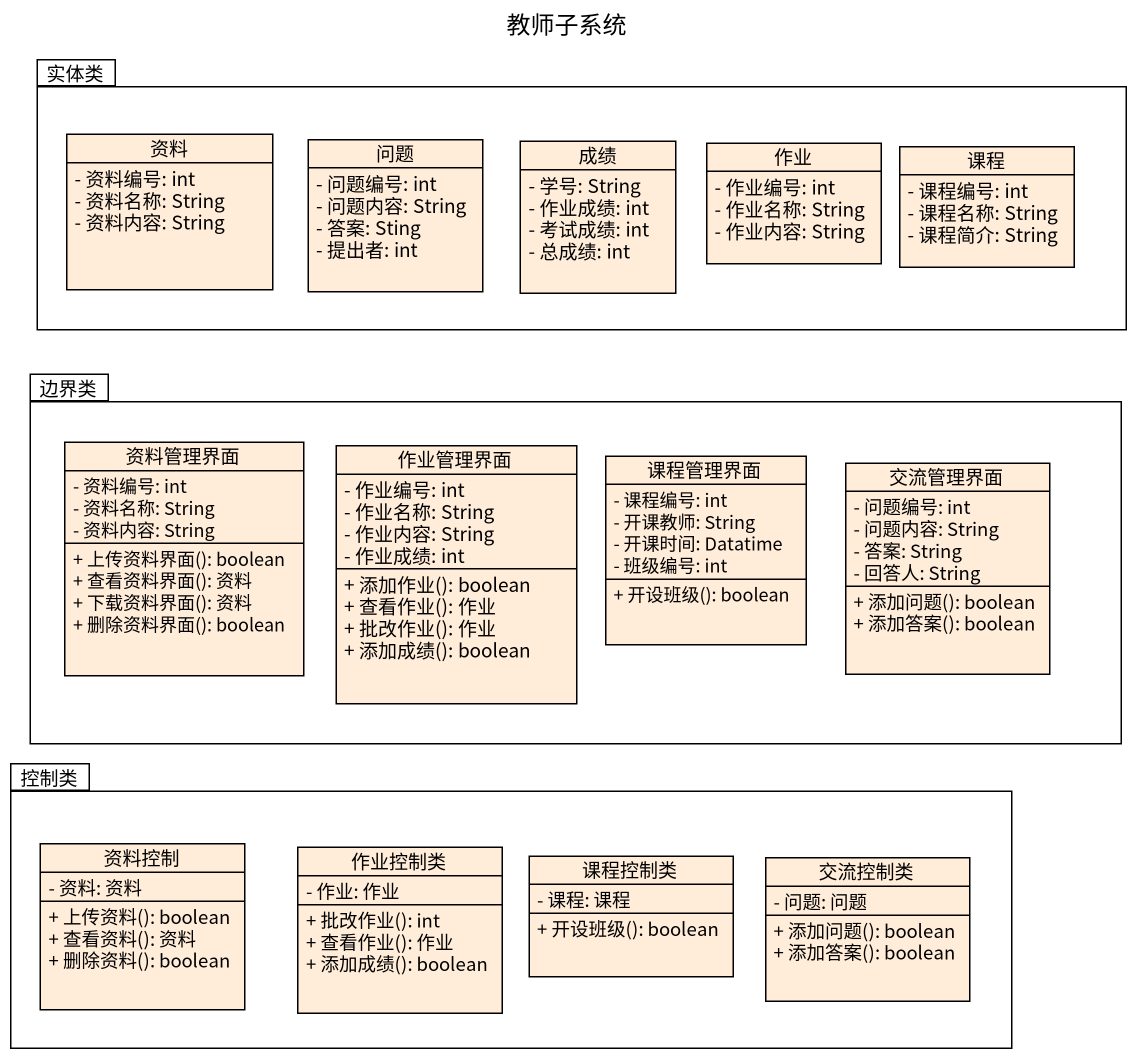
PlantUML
@startuml
title 教师子系统
hide circle
hide empty members
skinparam classAttributeIconSize 0
package 实体类 {
  class 资料 #FFECD9 {
    - 资料编号: int
    - 资料名称: String
    - 资料内容: String
  }
  class 问题 #FFECD9 {
    - 问题编号: int
    - 问题内容: String
    - 答案: Sting
    - 提出者: int
  }
  class 成绩 #FFECD9 {
    - 学号: String
    - 作业成绩: int
    - 考试成绩: int
    - 总成绩: int
  }
  class 作业 #FFECD9 {
    - 作业编号: int
    - 作业名称: String
    - 作业内容: String
  }
  class 课程 #FFECD9 {
    - 课程编号: int
    - 课程名称: String
    - 课程简介: String
  }
}
package 边界类 {
  class 资料管理界面 #FFECD9 {
    - 资料编号: int
    - 资料名称: String
    - 资料内容: String
    + 上传资料界面(): boolean
    + 查看资料界面(): 资料
    + 下载资料界面(): 资料
    + 删除资料界面(): boolean
  }
  class 作业管理界面 #FFECD9 {
    - 作业编号: int
    - 作业名称: String
    - 作业内容: String
    - 作业成绩: int
    + 添加作业(): boolean
    + 查看作业(): 作业
    + 批改作业(): 作业
    + 添加成绩(): boolean
  }
  class 课程管理界面 #FFECD9 {
    - 课程编号: int
    - 开课教师: String
    - 开课时间: Datatime
    - 班级编号: int
    + 开设班级(): boolean
  }
  class 交流管理界面 #FFECD9 {
    - 问题编号: int
    - 问题内容: String
    - 答案: String
    - 回答人: String
    + 添加问题(): boolean
    + 添加答案(): boolean
  }
}
package 控制类 {
  class 资料控制 #FFECD9 {
    - 资料: 资料
    + 上传资料(): boolean
    + 查看资料(): 资料
    + 删除资料(): boolean
  }
  class 作业控制类 #FFECD9 {
    - 作业: 作业
    + 批改作业(): int
    + 查看作业(): 作业
    + 添加成绩(): boolean
  }
  class 课程控制类 #FFECD9 {
    - 课程: 课程
    + 开设班级(): boolean
  }
  class 交流控制类 #FFECD9 {
    - 问题: 问题
    + 添加问题(): boolean
    + 添加答案(): boolean
  }
}
@enduml
